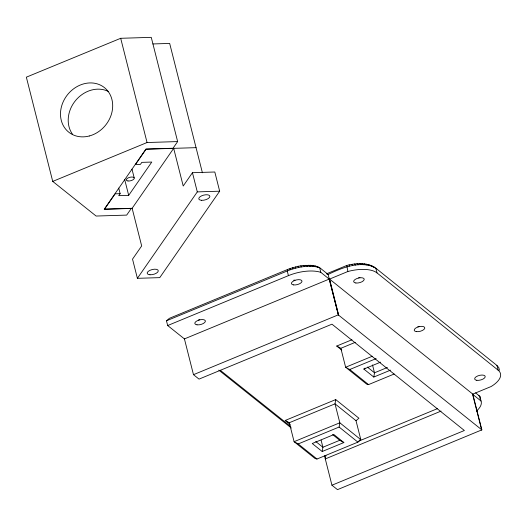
<?xml version="1.0" encoding="UTF-8"?>
<svg xmlns="http://www.w3.org/2000/svg" width="527" height="527" viewBox="0 0 527 527"><rect width="100%" height="100%" fill="white"/><g stroke="black" fill="none" stroke-linecap="round" stroke-linejoin="round"><path stroke-width="0.79" d="M480.09 398.979L479.86 396.304L475.604 392.885M499.451 370.237L498.812 367.662L496.941 365.455L375.817 268.177C367.365 262.235 356.298 262.993 346.779 265.463L347.879 271.51A28.32 12.417 -14.2 0 1 377.016 272.914L498.14 370.191A28.32 12.417 -14.2 0 1 491.111 386.535L472.791 394.104L329.559 279.079L347.879 271.51M322.195 451.507L343.861 442.555L333.914 434.564L312.248 443.517L322.195 451.507L322.899 447.252L321.101 440.144M325.877 455.387L325.291 458.925L441.073 411.093M335.725 399.585L335.02 403.84L339.816 422.792L339.111 427.041L298.21 443.938L294.099 441.679L289.303 422.726L285.186 420.467L335.725 399.585L358.933 418.227L356.015 420.704L360.811 439.656L357.899 442.133L316.997 459.03L315.093 458.543L294.099 441.679L339.816 422.792L360.811 439.656L359.315 440.276M365.013 368.077L363.847 369.065L373.795 377.055L374.499 372.8L372.497 364.908M331.944 485.222L464.373 430.506L331.977 324.177L199.028 379.111L193.481 374.677L184.43 338.907L167.672 325.534L166.473 320.798L289.975 269.85L290.212 268.474L298.111 266.287L303.427 265.476L310.871 265.318L316.793 266.385L319.612 267.604L328.123 274.442L338.374 314.948L481.843 429.874L337.491 489.649L331.944 485.222L324.494 455.769M290.212 268.474L287.663 269.455L287.222 270.911L288.421 275.647A28.32 12.417 -14.2 0 1 320.811 272.347L329.21 279.093L338.374 314.948M118.727 188.093L120.136 193.666L118.746 195.662L128.693 195.359L151.769 162.059L141.822 162.369L140.439 164.365L135.472 164.516L146.084 149.2L196.051 147.659M177.639 141.579L173.027 148.239L145.926 149.075L104.208 209.278L131.302 208.442L126.684 215.102L96.112 216.044L52.726 181.407L26.35 77.173L120.69 38.293L151.262 37.351L177.639 141.579L147.059 142.527L52.726 181.407M132.139 208.284L173.679 148.35L183.212 186.018L192.441 172.698L214.812 172.006L219.667 191.196L159.76 277.63L137.389 278.322L132.534 259.132L141.671 245.951L132.139 208.284L104.544 209.133L115.163 193.817L120.136 193.666M137.389 278.322L197.296 191.887L192.441 172.698M166.473 320.798L169.398 318.321L287.663 269.455M167.672 325.534L288.421 275.647M326.951 273.651L346.779 265.463M184.43 338.907L329.21 279.093M193.481 374.677L338.262 314.863M341.746 350.066L336.733 346.041L351.95 339.75M336.733 346.041L340.844 348.301L355.303 342.326M372.279 356.245L345.64 367.253L340.844 348.301M394.17 374.012L368.544 384.598L366.64 384.117L345.64 367.253L349.757 369.513L376.14 358.61M363.847 369.065L380.56 362.161M387.411 367.464L374.499 372.8L367.359 367.069M373.795 377.055L390.5 370.152M289.303 422.726L335.02 403.84L356.015 420.704M343.861 442.555L339.744 440.295L322.899 447.252L315.759 441.514M358.656 441.178L437.654 408.544M358.623 277.874L359.948 277.419M289.975 269.85C299.402 266.702 309.856 264.831 319.612 267.604L320.811 272.347M372.787 266.445C357.714 261.287 341.582 268.006 328.123 274.442L326.852 274.119M198.409 320.014L199.792 319.711M417.799 326.819L419.182 326.516M293.664 280.232L295.008 280.1M152.896 43.945L169.674 43.431L202.408 172.77M197.296 191.887L219.667 191.196M370.066 265.239L374.44 267.248M368.347 264.646L370.883 265.786M373.577 267.163L375.066 267.841M315.146 265.931L317.557 267.037M366.417 264.179L368.748 265.272M478.582 395.691L479.86 396.304L481.059 401.04A28.32 12.417 -14.2 0 1 476.454 411.06M313.097 265.555L315.284 266.622M364.302 263.856L366.41 264.91M310.871 265.318L312.821 266.366M362.016 263.665L363.887 264.706M308.499 265.226L310.199 266.26M359.598 263.625L361.212 264.659M371.555 265.964L372.833 266.827M306.009 265.279L307.445 266.319M357.075 263.731L358.413 264.771M220.279 370.283L290.759 426.547M218.784 370.119L291.345 428.043M316.793 266.385L318.051 267.393M472.66 394.295L481.059 401.04M349.757 369.513L368.544 384.598M339.111 427.041L357.899 442.133M332.603 434.558L339.744 440.295M285.186 420.467L290.206 424.498M298.21 443.938L316.997 459.03M303.427 265.476L304.586 266.537M354.467 263.974L355.534 265.048M300.785 265.812L301.661 266.906M351.812 264.363L352.596 265.47M298.111 266.287L298.704 267.433M349.137 264.883L349.632 266.049M295.436 266.893L295.752 268.105M496.941 365.455L498.14 370.191M472.791 394.104L481.843 429.874M472.554 394.236L481.711 430.065M375.817 268.177L377.016 272.914M329.559 279.079L338.611 314.85M120.69 38.293L147.059 142.527M131.994 169.167L134.207 177.915M124.668 179.443L128.693 195.359M292.795 267.624L292.828 268.915M72.673 134.477A28.544 24.374 -51.1 0 1 75.743 100.314A28.544 24.374 -51.1 0 1 108.687 91.606M476.81 380.316A5.435 2.385 -14.2 0 0 485.209 376.904A5.435 2.385 -14.2 0 0 477.791 375.909A5.435 2.385 -14.2 0 0 476.81 380.316M416.429 331.635A5.435 2.385 -14.2 0 0 424.775 328.183A5.435 2.385 -14.2 0 0 417.285 327.247A5.435 2.385 -14.2 0 0 416.429 331.635M355.863 282.999A5.435 2.385 -14.2 0 0 364.216 279.547A5.435 2.385 -14.2 0 0 356.726 278.612A5.435 2.385 -14.2 0 0 355.863 282.999M293.638 284.916A5.435 2.385 -14.2 0 0 301.984 281.464A5.435 2.385 -14.2 0 0 294.494 280.529A5.435 2.385 -14.2 0 0 293.638 284.916M197.032 324.83A5.435 2.385 -14.2 0 0 205.385 321.378A5.435 2.385 -14.2 0 0 197.888 320.442A5.435 2.385 -14.2 0 0 197.032 324.83M89.287 135.986A28.544 24.374 -51.1 0 0 107.725 90.907A28.544 24.374 -51.1 0 0 62.759 102.798A28.544 24.374 -51.1 0 0 89.287 135.986M127.982 180.972A4.078 1.785 -14.2 0 0 134.247 178.389A4.078 1.785 -14.2 0 0 128.628 177.685A4.078 1.785 -14.2 0 0 127.982 180.972M201.597 200.319A5.711 2.503 -14.2 0 0 209.898 196.38A5.711 2.503 -14.2 0 0 201.492 195.899A5.711 2.503 -14.2 0 0 201.597 200.319M149.971 274.771A5.711 2.503 -14.2 0 0 158.298 270.845A5.711 2.503 -14.2 0 0 149.918 270.338A5.711 2.503 -14.2 0 0 149.971 274.771"/></g></svg>
